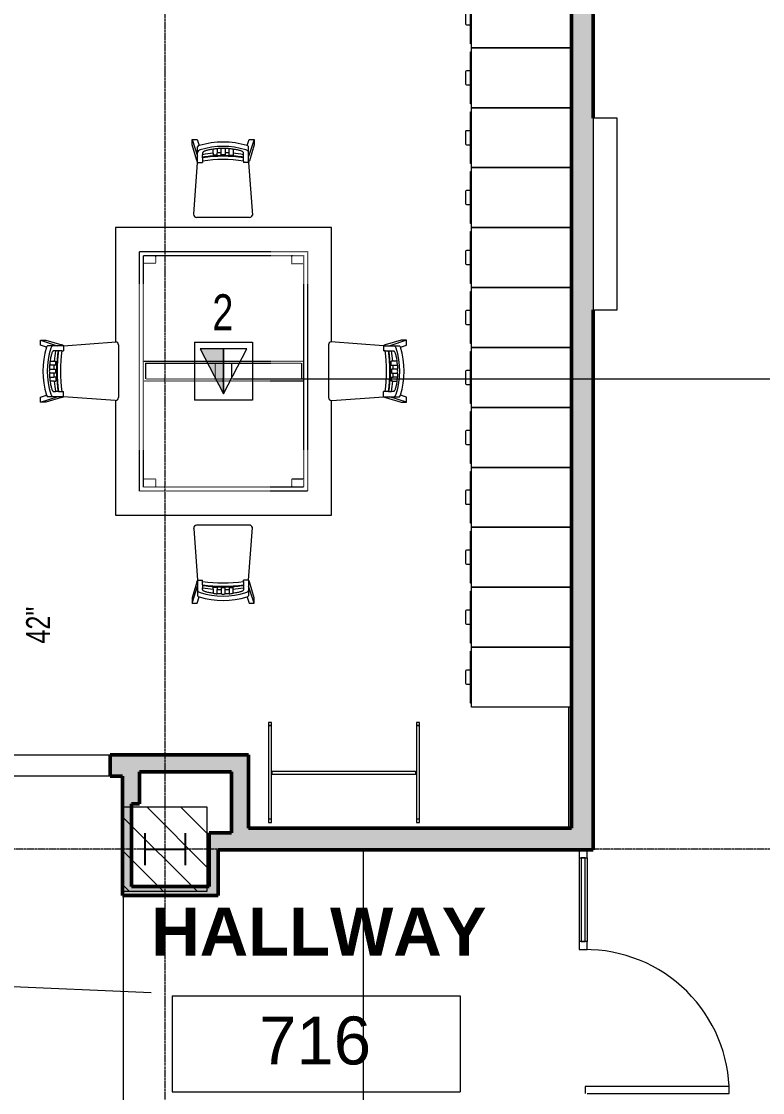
# Model space of a CAD drawing. Header units: inches. Extents: x -1106 to 1409, y -1111 to 918.
# Drawn here: x 579.2 to 764.5, y -37.2 to 230.9 of the extents above; entities that cross this region are included whole.
import ezdxf

# ---------------------------------------------------------------- set-up
doc = ezdxf.new("R2010")
doc.units = ezdxf.units.IN
doc.header["$MEASUREMENT"] = 0
for name, pattern in [('Dash', [0.25, 0.125, -0.125]), ('Dash_2_', [0.25, 0.125, -0.125]), ('Grid Line 1_4_', [0.4375, 0.25, -0.0625, 0.0625, -0.0625])]:
    doc.linetypes.add(name, pattern=pattern)
for name, color, linetype, lineweight in [('A-ANNO-NOTE', 131, 'Continuous', 9), ('A-AREA-IDEN', 2, 'Continuous', 9), ('A-DOOR', 31, 'Continuous', 13), ('A-FLOR-LEVL', 51, 'Continuous', 9), ('A-GLAZ-CURT', 52, 'Continuous', 9), ('A-GLAZ-CWMG', 51, 'Continuous', 9), ('A-WALL-PATT', 111, 'Continuous', 13), ('I-FURN', 30, 'Continuous', 9), ('I-FURN-HDLN', 30, 'Dash_2_', 9), ('I-WALL', 2, 'Continuous', 13), ('Q-SPCQ', 91, 'Continuous', 13), ('S-COLS', 52, 'Continuous', 13), ('S-COLS-SYMB', 171, 'Continuous', 20), ('S-GRID', 1, 'Continuous', 9)]:
    doc.layers.add(name, color=color, linetype=linetype, lineweight=lineweight)
doc.styles.add('Arial_1', font='arial.ttf', dxfattribs={"width": 0.75, "height": 9})
doc.styles.add('Arial_2', font='arial.ttf', dxfattribs={"width": 0.75, "height": 6})
doc.styles.add('Arial_3', font='arial.ttf', dxfattribs={"height": 12})
doc.styles.add('Arial_B', font='arialbd.ttf', dxfattribs={"height": 12})

# ---------------------------------------------------------------- blocks, each defined once
blk = doc.blocks.new('Curtain Wall-Store Front-Sgl w swing _ Bar - Elev_ Lobby-3130013-7TH FLOOR TELECOM UNDERFLOOR ROUTING PLAN')
at = {"layer": 'A-DOOR', "color": 133, "lineweight": 20}
for p, q in [((-16.25, -0.5), (-18, -0.5)), ((-18, -1), (-18, -36.5)), ((-16.25, -36.5), (-16.25, -0.5)), ((-18, -36.5), (-16.25, -36.5))]:
    blk.add_line(p, q, dxfattribs=at)
at = {"layer": 'A-DOOR', "color": 53, "lineweight": 9}
blk.add_arc((-18, -0.5), 36, 270, 0.5, dxfattribs=at)
blk = doc.blocks.new('System Panel - Glazed Centered-4211757-7TH FLOOR TELECOM UNDERFLOOR ROUTING PLAN')
at = {"layer": 'A-GLAZ-CURT', "color": 253, "lineweight": 13}
for p, q in [((10.5, 0.5), (-10.5, 0.5)), ((-10.5, 0.5), (-10.5, -0.5)), ((10.5, -0.5), (10.5, 0.5)), ((-10.5, -0.5), (10.5, -0.5))]:
    blk.add_line(p, q, dxfattribs=at)
blk = doc.blocks.new('Rectangular Mullion - 2_ x 2_ Office Front-4211755-7TH FLOOR TELECOM UNDERFLOOR ROUTING PLAN')
at = {"layer": 'A-GLAZ-CWMG', "color": 53}
for p, q in [((718.71, 21.63), (718.71, 0.63)), ((720.71, 21.63), (720.71, 0.63))]:
    blk.add_line(p, q, dxfattribs=at)
blk = doc.blocks.new('Rectangular Mullion - 2_ x 2_ Office Front-1467737-7TH FLOOR TELECOM UNDERFLOOR ROUTING PLAN')
at = {"layer": 'A-GLAZ-CWMG', "color": 133, "lineweight": 20}
for p, q in [((-2, 1), (0, 1)), ((-2, -1), (-2, 1)), ((0, 1), (0, -1)), ((0, -1), (-2, -1))]:
    blk.add_line(p, q, dxfattribs=at)
blk = doc.blocks.new('Rectangular Mullion - 2_ x 2_ Office Front-1467735-7TH FLOOR TELECOM UNDERFLOOR ROUTING PLAN')
at = {"layer": 'A-GLAZ-CWMG', "color": 133, "lineweight": 20}
for p, q in [((-1, 1), (1, 1)), ((-1, -1), (-1, 1)), ((1, 1), (1, -1)), ((1, -1), (-1, -1))]:
    blk.add_line(p, q, dxfattribs=at)
blk = doc.blocks.new('Basic Wall _ Metal Stud - 5 3_8_ - Acoustic Plywood Face Pattern to deck - ___-4680646-7TH FLOOR TELECOM UNDERFLOOR ROUTING PLAN')
at = {"layer": 'I-WALL', "color": 253}
blk.add_line((716.02, 59.32), (716.02, 29.01), dxfattribs=at)
blk = doc.blocks.new('RFAM2910_Retail - 2000 Height x 20 Width  Single Frame _ 0 Uniits-3226791-7TH FLOOR TELECOM UNDERFLOOR ROUTING PLAN')
at = {"layer": 'I-FURN', "color": 53}
for p, q in [((-18.11, 0), (-18.89, 0)), ((-18.89, 0), (-18.89, -0.79)), ((-18.89, -0.79), (-18.11, -0.79)), ((-18.89, -0.79), (-18.89, -24.21)), ((-18.11, -0.79), (-18.11, 0)), ((-18.11, -24.21), (-18.11, -0.79)), ((18.89, 0), (18.11, 0)), ((18.11, 0), (18.11, -0.79)), ((18.11, -0.79), (18.89, -0.79)), ((18.11, -0.79), (18.11, -24.21)), ((18.89, -0.79), (18.89, 0)), ((18.89, -24.21), (18.89, -0.79)), ((-17.91, -12), (17.91, -12)), ((-17.91, -12.79), (-17.91, -12)), ((17.91, -12.79), (-17.91, -12.79)), ((17.91, -12), (17.91, -12.79)), ((-18.11, -24.21), (-18.89, -24.21)), ((-18.89, -24.21), (-18.89, -25)), ((-18.89, -24.21), (-18.11, -24.21)), ((-18.89, -25), (-18.11, -25)), ((-18.11, -25), (-18.11, -24.21)), ((18.89, -24.21), (18.11, -24.21)), ((18.11, -24.21), (18.11, -25)), ((18.11, -24.21), (18.89, -24.21)), ((18.11, -25), (18.89, -25)), ((18.89, -25), (18.89, -24.21))]:
    blk.add_line(p, q, dxfattribs=at)
blk = doc.blocks.new('Cabinet-File 4 Drawer - 15_ x 25_-3401199-7TH FLOOR TELECOM UNDERFLOOR ROUTING PLAN')
at = {"layer": 'I-FURN', "color": 53}
for p, q in [((-6.79, 19.35), (-6.79, 18.35)), ((-3.54, 19.6), (-6.54, 19.6)), ((-3.29, 18.35), (-3.29, 19.35)), ((-12.54, 18.1), (2.46, 18.1)), ((-12.54, -6.9), (-12.54, 18.1)), ((-11.54, 18.35), (1.46, 18.35)), ((-11.54, 18.1), (-11.54, 18.35)), ((1.46, 18.35), (1.46, 18.1)), ((2.46, 18.1), (2.46, -6.9))]:
    blk.add_line(p, q, dxfattribs=at)
for centre, start, end in [((-6.54, 19.35), 90, 180), ((-3.54, 19.35), 0, 90)]:
    blk.add_arc(centre, 0.25, start, end, dxfattribs=at)
blk = doc.blocks.new('Cabinet-File 4 Drawer - 15_ x 25_-V37-7TH FLOOR TELECOM UNDERFLOOR ROUTING PLAN')
at = {"layer": 'I-FURN', "color": 53}
for p, q in [((-6.79, 19.35), (-6.79, 18.35)), ((-3.54, 19.6), (-6.54, 19.6)), ((-3.29, 18.35), (-3.29, 19.35)), ((-12.54, 18.1), (2.46, 18.1)), ((-12.54, -6.9), (-12.54, 18.1)), ((-11.54, 18.35), (1.46, 18.35)), ((-11.54, 18.1), (-11.54, 18.35)), ((1.46, 18.35), (1.46, 18.1))]:
    blk.add_line(p, q, dxfattribs=at)
for centre, start, end in [((-6.54, 19.35), 90, 180), ((-3.54, 19.35), 0, 90)]:
    blk.add_arc(centre, 0.25, start, end, dxfattribs=at)
blk = doc.blocks.new('Light Box - Light Box-4680645-7TH FLOOR TELECOM UNDERFLOOR ROUTING PLAN')
at = {"layer": 'Q-SPCQ', "color": 53, "lineweight": 9}
for p, q in [((24, 8.6875), (-24, 8.6875)), ((-24, 8.6875), (-24, 2.6875)), ((24, 2.6875), (24, 8.6875)), ((-24, 2.6875), (24, 2.6875))]:
    blk.add_line(p, q, dxfattribs=at)
blk = doc.blocks.new('emeco_navy_chair_1006-24_by-us-navy_1456 - 1006-24-4171226-7TH FLOOR TELECOM UNDERFLOOR ROUTING PLAN')
at = {"layer": 'I-FURN', "color": 53}
for p, q in [((-6.49, 0), (-7.75, 0)), ((-7.75, 0), (-7.75, -1.32)), ((-7.75, 0), (-6.38, -4.21)), ((-5.99, -1.5), (-6.49, 0)), ((6.49, 0), (5.97, -1.52)), ((7.75, 0), (6.39, -4.18)), ((7.75, 0), (6.49, 0)), ((7.75, -1.32), (7.75, 0)), ((-7.75, -1.32), (-6.57, -5.34)), ((-6.38, -5.74), (-6.38, -1.78)), ((-2.49, -2.43), (-2.49, -3.45)), ((-1.51, -3.38), (-1.51, -2.29)), ((-0.5, -2.26), (-0.5, -3.34)), ((0.5, -3.34), (0.5, -2.26)), ((1.51, -2.29), (1.51, -3.38)), ((2.49, -3.45), (2.49, -2.43)), ((6.39, -5.74), (6.39, -1.8)), ((6.6, -5.24), (7.75, -1.32)), ((-5.11, -3.8), (-5.11, -3.34)), ((-5.11, -4.55), (-5.11, -3.8)), ((-5.11, -5.38), (-5.11, -4.55)), ((-2.49, -3.45), (-2.49, -3.9)), ((-1.51, -3.86), (-2.49, -3.9)), ((-1.51, -3.86), (-1.51, -3.38)), ((-0.5, -3.34), (-0.5, -3.8)), ((-0.5, -3.8), (0.5, -3.8)), ((0.5, -3.8), (0.5, -3.34)), ((1.51, -3.86), (1.51, -3.38)), ((1.51, -3.86), (2.49, -3.9)), ((2.49, -3.45), (2.49, -3.9)), ((5.11, -3.34), (5.11, -3.8)), ((5.11, -4.55), (5.11, -3.8)), ((5.11, -4.55), (5.11, -5.38)), ((-6.38, -5.74), (-7.34, -18.91)), ((-6.38, -5.74), (-5.11, -5.74)), ((-5.11, -5.38), (-5.11, -5.74)), ((5.11, -5.38), (5.11, -5.74)), ((6.39, -5.74), (5.11, -5.74)), ((7.35, -18.67), (6.39, -5.74)), ((-6.58, -19.5), (6.62, -19.5))]:
    blk.add_line(p, q, dxfattribs=at)
for centre, radius, start, end in [((-5.69, -2.34), 0.89, 109.3747, 140.8814), ((-5.39, -3.67), 1.13, 107.0759, 150.9241), ((-0.03, -21.53), 20.89, 73.3073, 106.5719), ((0, -21.23), 19.5, 72.9241, 107.0759), ((-0.59, -12.09), 9.84, 95.3297, 101.1037), ((0, -6.4), 4.17, 83.1152, 96.8848), ((0.59, -12.09), 9.84, 78.8963, 84.6703), ((5.39, -3.67), 1.13, 28.0056, 72.9241), ((5.81, -2.22), 0.723, 36.1009, 76.8699), ((-5.22, -4.96), 1.4, 196, 214.0706), ((0, -31.58), 28.24, 95.0597, 100.4324), ((1.62, -54.35), 50.39, 93.494, 97.6853), ((0, -42.02), 37.82, 82.2293, 97.7707), ((0, -40.15), 35.14, 81.6306, 98.3694), ((0, -31.58), 28.24, 91.0152, 93.0634), ((0, -27.74), 23.73, 86.506, 93.494), ((0, -31.58), 28.24, 86.9366, 88.9864), ((-1.62, -54.35), 50.39, 82.3147, 86.506), ((0, -31.58), 28.24, 79.5676, 84.9403), ((4.62, -4.71), 2.05, 329.6691, 345), ((6.58, -18.73), 0.773, 272.4814, 4.2549), ((-6.58, -18.73), 0.773, 193.3565, 270)]:
    blk.add_arc(centre, radius, start, end, dxfattribs=at)
for points in [[(-5.11, -3.34), (-5.11, -3.29), (-5.08, -3.2), (-4.95, -3.07), (-4.73, -2.94), (-4.43, -2.82), (-4.05, -2.71), (-3.6, -2.6), (-3.08, -2.51), (-2.69, -2.46), (-2.49, -2.43)], [(-1.51, -2.29), (-1.34, -2.28), (-1.01, -2.27), (-0.67, -2.26), (-0.5, -2.26)], [(0.5, -2.26), (0.67, -2.26), (1.01, -2.27), (1.34, -2.28), (1.51, -2.29)], [(2.49, -2.43), (2.69, -2.46), (3.08, -2.51), (3.6, -2.6), (4.05, -2.71), (4.43, -2.82), (4.73, -2.94), (4.95, -3.07), (5.08, -3.2), (5.11, -3.29), (5.11, -3.34)]]:
    blk.add_open_spline(points, degree=3, dxfattribs=at)
blk = doc.blocks.new('emeco_navy_chair_1006-24_by-us-navy_1456 - 1006-24-4171242-7TH FLOOR TELECOM UNDERFLOOR ROUTING PLAN')
at = {"layer": 'I-FURN', "color": 53}
for p, q in [((-6.38, 5.74), (-7.34, 18.91)), ((-6.58, 19.5), (6.62, 19.5)), ((7.35, 18.67), (6.39, 5.74)), ((-6.38, 5.74), (-5.11, 5.74)), ((-6.38, 5.74), (-6.38, 1.78)), ((-5.11, 5.38), (-5.11, 5.74)), ((-5.11, 5.38), (-5.11, 4.55)), ((6.39, 5.74), (5.11, 5.74)), ((5.11, 5.38), (5.11, 5.74)), ((5.11, 4.55), (5.11, 5.38)), ((6.39, 5.74), (6.39, 1.8)), ((-7.75, 1.32), (-6.57, 5.34)), ((-7.75, 0), (-6.38, 4.21)), ((-5.11, 4.55), (-5.11, 3.8)), ((-5.11, 3.8), (-5.11, 3.34)), ((-1.51, 3.86), (-2.49, 3.9)), ((-2.49, 3.45), (-2.49, 3.9)), ((-2.49, 2.43), (-2.49, 3.45)), ((-1.51, 3.86), (-1.51, 3.38)), ((-1.51, 3.38), (-1.51, 2.29)), ((-0.5, 3.8), (0.5, 3.8)), ((-0.5, 3.34), (-0.5, 3.8)), ((-0.5, 2.26), (-0.5, 3.34)), ((0.5, 3.8), (0.5, 3.34)), ((0.5, 3.34), (0.5, 2.26)), ((1.51, 3.86), (2.49, 3.9)), ((1.51, 3.86), (1.51, 3.38)), ((1.51, 2.29), (1.51, 3.38)), ((2.49, 3.45), (2.49, 3.9)), ((2.49, 3.45), (2.49, 2.43)), ((5.11, 4.55), (5.11, 3.8)), ((5.11, 3.34), (5.11, 3.8)), ((7.75, 0), (6.39, 4.18)), ((6.6, 5.24), (7.75, 1.32)), ((-7.75, 0), (-7.75, 1.32)), ((-5.99, 1.5), (-6.49, 0)), ((6.49, 0), (5.97, 1.52)), ((7.75, 1.32), (7.75, 0)), ((-6.49, 0), (-7.75, 0)), ((7.75, 0), (6.49, 0))]:
    blk.add_line(p, q, dxfattribs=at)
for centre, radius, start, end in [((-6.58, 18.73), 0.773, 90, 166.6435), ((6.58, 18.73), 0.773, 355.7451, 87.5186), ((-5.22, 4.96), 1.4, 145.9294, 164), ((0, 40.15), 35.14, 261.6306, 278.3694), ((4.62, 4.71), 2.05, 15, 30.3309), ((-5.39, 3.67), 1.13, 209.0759, 252.9241), ((0, 42.02), 37.82, 262.2293, 277.7707), ((1.62, 54.35), 50.39, 262.3147, 266.506), ((0, 31.58), 28.24, 259.5676, 264.9403), ((0, 31.58), 28.24, 266.9366, 268.9848), ((0, 27.74), 23.73, 266.506, 273.494), ((0, 31.58), 28.24, 271.0136, 273.0634), ((-1.62, 54.35), 50.39, 273.494, 277.6853), ((0, 31.58), 28.24, 275.0597, 280.4324), ((5.39, 3.67), 1.13, 287.0759, 331.9944), ((-5.69, 2.34), 0.89, 219.1186, 250.6253), ((-0.03, 21.53), 20.89, 253.4281, 286.6927), ((0, 21.23), 19.5, 252.9241, 287.0759), ((-0.59, 12.09), 9.84, 258.8963, 264.6703), ((0, 6.4), 4.17, 263.1152, 276.8848), ((0.59, 12.09), 9.84, 275.3297, 281.1037), ((5.81, 2.22), 0.723, 283.1301, 323.8991)]:
    blk.add_arc(centre, radius, start, end, dxfattribs=at)
for points in [[(-5.11, 3.34), (-5.11, 3.29), (-5.08, 3.2), (-4.95, 3.07), (-4.73, 2.94), (-4.43, 2.82), (-4.05, 2.71), (-3.6, 2.6), (-3.08, 2.51), (-2.69, 2.46), (-2.49, 2.43)], [(2.49, 2.43), (2.69, 2.46), (3.08, 2.51), (3.6, 2.6), (4.05, 2.71), (4.43, 2.82), (4.73, 2.94), (4.95, 3.07), (5.08, 3.2), (5.11, 3.29), (5.11, 3.34)], [(-1.51, 2.29), (-1.34, 2.28), (-1.01, 2.27), (-0.67, 2.26), (-0.5, 2.26)], [(0.5, 2.26), (0.67, 2.26), (1.01, 2.27), (1.34, 2.28), (1.51, 2.29)]]:
    blk.add_open_spline(points, degree=3, dxfattribs=at)
blk = doc.blocks.new('Color Concept Rm Table - Color Concept Rm Table-4186758-7TH FLOOR TELECOM UNDERFLOOR ROUTING PLAN')
at = {"layer": 'I-FURN', "color": 53}
for p, q in [((-7.35, 27), (-36, 27)), ((-36, 27), (-36, -27)), ((36, 27), (7.33, 27)), ((36, -27), (36, 27)), ((-36, -27), (-7.35, -27)), ((7.33, -27), (36, -27))]:
    blk.add_line(p, q, dxfattribs=at)
at = {"layer": 'I-FURN-HDLN', "color": 53, "linetype": 'Dash'}
for p, q in [((-30, -21), (-30, 21)), ((-30, 21), (30, 21)), ((-29, -20), (-29, 20)), ((-29, 20), (29, 20)), ((-27, 17), (-27, 20)), ((-2.5, -20), (-2.5, 20)), ((-2, 19.5), (2, 19.5)), ((-2, -19.5), (-2, 19.5)), ((2, 19.5), (2, -19.5)), ((2.5, 20), (2.5, -20)), ((27, 20), (27, 17)), ((29, 20), (29, -20)), ((30, 21), (30, -21)), ((-29, 17), (-27, 17)), ((27, 17), (29, 17)), ((-2, 2), (2, 2)), ((2, -2), (-2, -2)), ((-29, -17), (-27, -17)), ((-27, -17), (-27, -20)), ((27, -17), (27, -20)), ((27, -17), (29, -17)), ((30, -21), (-30, -21)), ((29, -20), (-29, -20)), ((-2, -19.5), (2, -19.5))]:
    blk.add_line(p, q, dxfattribs=at)
blk = doc.blocks.new('18433_1 - AEO NY - CENTRAL_rvt-1-7TH FLOOR TELECOM UNDERFLOOR ROUTING PLAN')
at = {"layer": 'A-WALL-PATT', "lineweight": 5}
blk.add_hatch(color=9, dxfattribs=at).paths.add_polyline_path([(716.77, 23.63), (722.15, 23.63), (722.15, 500.57), (716.77, 500.57), (716.77, 29.01)], flags=0)
at = {"layer": 'A-WALL-PATT'}
h = blk.add_hatch(color=253, dxfattribs=at)
h.paths.add_polyline_path([(565.43, 42.01), (565.43, 43.73), (528.43, 43.73), (528.43, 45.66), (565.43, 45.66), (565.43, 47.38), (361.42, 47.38), (361.42, 45.66), (398.42, 45.66), (398.42, 43.73), (361.42, 43.73), (361.42, 42.01), (548.14, 42.01)], flags=0)
h.paths.add_polyline_path([(608.77, 42.01), (608.77, 47.38), (601.43, 47.38), (601.43, 42.01), (604.52, 42.01)], flags=0)
h.paths.add_polyline_path([(325.42, 42.01), (325.42, 47.38), (322.42, 47.38), (322.42, 42.01)], flags=0)
for points in [[(631.78, 43.13), (636.03, 43.13), (636.03, 47.38), (608.77, 47.38), (608.77, 43.13)], [(636.03, 29.01), (636.03, 43.13), (631.78, 43.13), (631.78, 29.01)], [(606.77, 35.13), (608.77, 35.13), (608.77, 42.01), (604.52, 42.01), (604.52, 35.13)], [(606.77, 14.38), (606.77, 35.13), (604.52, 35.13), (604.52, 14.38)], [(631.78, 23.63), (631.78, 27.88), (626.15, 27.88), (626.15, 23.63), (628.4, 23.63)], [(716.77, 23.63), (716.77, 29.01), (631.78, 29.01), (631.78, 23.63), (638.36, 23.63)], [(628.4, 12.13), (628.4, 23.63), (626.15, 23.63), (626.15, 12.13)], [(626.15, 12.13), (626.15, 14.38), (604.52, 14.38), (604.52, 12.13)]]:
    blk.add_hatch(color=253, dxfattribs=at).paths.add_polyline_path(points, flags=0)
at = {"layer": 'S-COLS', "lineweight": 9}
h = blk.add_hatch(dxfattribs=at)
h.set_pattern_fill('FP_1', color=53, style=0, pattern_type=2)
h.set_pattern_definition([(135, (0, 0), (-4.24264, -4.24264), [])])
h.paths.add_polyline_path([(625.68, 13.26), (625.68, 34.26), (604.68, 34.26), (604.68, 13.26)], flags=0)
at = {"layer": 'A-FLOR-LEVL', "color": 53}
for p, q in [((626.15, 23.63), (625.68, 23.63)), ((664.68, 23.63), (664.68, -48.37)), ((604.68, 12.13), (604.68, -48.37))]:
    blk.add_line(p, q, dxfattribs=at)
at = {"layer": 'I-WALL', "color": 213, "lineweight": 50}
for p, q in [((722.15, 206.72), (722.15, 338.72)), ((716.77, 239.32), (716.77, 29.01)), ((722.15, 23.63), (722.15, 158.72)), ((608.77, 47.38), (601.43, 47.38)), ((601.43, 47.38), (601.43, 42.01)), ((636.03, 47.38), (608.77, 47.38)), ((636.03, 43.13), (636.03, 47.38)), ((608.77, 42.01), (608.77, 43.13)), ((608.77, 43.13), (631.78, 43.13)), ((631.78, 43.13), (631.78, 29.01)), ((636.03, 29.01), (636.03, 43.13)), ((601.43, 42.01), (604.52, 42.01)), ((604.52, 42.01), (604.52, 35.13)), ((608.77, 35.13), (608.77, 42.01)), ((604.52, 35.13), (604.52, 14.38)), ((606.77, 35.13), (608.77, 35.13)), ((606.77, 14.38), (606.77, 35.13)), ((631.78, 27.88), (626.15, 27.88)), ((626.15, 27.88), (626.15, 23.63)), ((631.78, 29.01), (631.78, 27.88)), ((716.77, 29.01), (636.03, 29.01)), ((626.15, 23.63), (626.15, 14.38)), ((628.4, 23.63), (631.78, 23.63)), ((628.4, 12.13), (628.4, 23.63)), ((631.78, 23.63), (716.77, 23.63)), ((716.77, 23.63), (722.15, 23.63)), ((604.52, 14.38), (604.52, 12.13)), ((626.15, 14.38), (606.77, 14.38)), ((604.52, 12.13), (626.15, 12.13)), ((626.15, 12.13), (628.4, 12.13))]:
    blk.add_line(p, q, dxfattribs=at)
at = {"layer": 'I-WALL', "color": 253}
for p, q in [((565.43, 47.38), (601.43, 47.38)), ((601.43, 42.01), (565.43, 42.01))]:
    blk.add_line(p, q, dxfattribs=at)
at = {"layer": 'S-COLS', "color": 133, "lineweight": 20}
for p, q in [((625.68, 34.26), (604.68, 34.26)), ((604.68, 34.26), (604.68, 13.26)), ((625.68, 13.26), (625.68, 34.26)), ((604.68, 13.26), (625.68, 13.26))]:
    blk.add_line(p, q, dxfattribs=at)
at = {"layer": 'S-GRID', "linetype": 'Grid Line 1_4_'}
for p, q in [((615.18, -423.37), (615.18, 870.85)), ((965.79, 23.76), (-931.82, 23.76))]:
    blk.add_line(p, q, dxfattribs=at)
at = {"color": 53, "lineweight": 9}
for name, p, rotation in [('Cabinet-File 4 Drawer - 15_ x 25_-V37-7TH FLOOR TELECOM UNDERFLOOR ROUTING PLAN', (709.87, 236.85), 89.99999999999967), ('Cabinet-File 4 Drawer - 15_ x 25_-3401199-7TH FLOOR TELECOM UNDERFLOOR ROUTING PLAN', (709.87, 221.85), 89.99999999999967), ('Cabinet-File 4 Drawer - 15_ x 25_-3401199-7TH FLOOR TELECOM UNDERFLOOR ROUTING PLAN', (709.87, 206.85), 89.99999999999967), ('Light Box - Light Box-4680645-7TH FLOOR TELECOM UNDERFLOOR ROUTING PLAN', (719.46, 182.72), 270), ('emeco_navy_chair_1006-24_by-us-navy_1456 - 1006-24-4171242-7TH FLOOR TELECOM UNDERFLOOR ROUTING PLAN', (629.64, 201.35), 180), ('Cabinet-File 4 Drawer - 15_ x 25_-3401199-7TH FLOOR TELECOM UNDERFLOOR ROUTING PLAN', (709.87, 191.85), 89.99999999999967), ('Color Concept Rm Table - Color Concept Rm Table-4186758-7TH FLOOR TELECOM UNDERFLOOR ROUTING PLAN', (629.75, 143.36), 270.0000000000001), ('Cabinet-File 4 Drawer - 15_ x 25_-3401199-7TH FLOOR TELECOM UNDERFLOOR ROUTING PLAN', (709.87, 176.85), 89.99999999999967), ('Cabinet-File 4 Drawer - 15_ x 25_-3401199-7TH FLOOR TELECOM UNDERFLOOR ROUTING PLAN', (709.87, 161.85), 89.99999999999967), ('emeco_navy_chair_1006-24_by-us-navy_1456 - 1006-24-4171242-7TH FLOOR TELECOM UNDERFLOOR ROUTING PLAN', (583.97, 143.38), 269.9999999999999), ('emeco_navy_chair_1006-24_by-us-navy_1456 - 1006-24-4171226-7TH FLOOR TELECOM UNDERFLOOR ROUTING PLAN', (675.53, 143.38), 270), ('Cabinet-File 4 Drawer - 15_ x 25_-3401199-7TH FLOOR TELECOM UNDERFLOOR ROUTING PLAN', (709.87, 146.85), 89.99999999999967), ('Cabinet-File 4 Drawer - 15_ x 25_-3401199-7TH FLOOR TELECOM UNDERFLOOR ROUTING PLAN', (709.87, 131.85), 89.99999999999967), ('Cabinet-File 4 Drawer - 15_ x 25_-3401199-7TH FLOOR TELECOM UNDERFLOOR ROUTING PLAN', (709.87, 116.85), 89.99999999999967), ('emeco_navy_chair_1006-24_by-us-navy_1456 - 1006-24-4171226-7TH FLOOR TELECOM UNDERFLOOR ROUTING PLAN', (629.64, 85.36), 180), ('Cabinet-File 4 Drawer - 15_ x 25_-3401199-7TH FLOOR TELECOM UNDERFLOOR ROUTING PLAN', (709.87, 101.85), 89.99999999999967), ('Cabinet-File 4 Drawer - 15_ x 25_-3401199-7TH FLOOR TELECOM UNDERFLOOR ROUTING PLAN', (709.87, 86.85), 89.99999999999967), ('Cabinet-File 4 Drawer - 15_ x 25_-3401199-7TH FLOOR TELECOM UNDERFLOOR ROUTING PLAN', (709.87, 71.85), 89.99999999999967), ('RFAM2910_Retail - 2000 Height x 20 Width  Single Frame _ 0 Uniits-3226791-7TH FLOOR TELECOM UNDERFLOOR ROUTING PLAN', (659.86, 30.47), 180), ('System Panel - Glazed Centered-4211757-7TH FLOOR TELECOM UNDERFLOOR ROUTING PLAN', (719.71, 11.13), 89.9999999999999), ('Curtain Wall-Store Front-Sgl w swing _ Bar - Elev_ Lobby-3130013-7TH FLOOR TELECOM UNDERFLOOR ROUTING PLAN', (719.71, -19.37), 89.9999999999999)]:
    blk.add_blockref(name, p, dxfattribs=dict(at, rotation=rotation))
for name in ['Basic Wall _ Metal Stud - 5 3_8_ - Acoustic Plywood Face Pattern to deck - ___-4680646-7TH FLOOR TELECOM UNDERFLOOR ROUTING PLAN', 'Rectangular Mullion - 2_ x 2_ Office Front-4211755-7TH FLOOR TELECOM UNDERFLOOR ROUTING PLAN']:
    blk.add_blockref(name, (0, 0), dxfattribs=at)
at = {"color": 53, "lineweight": 9, "extrusion": (0, 0, -1), "rotation": 90.00000000000011}
for name, p in [('Rectangular Mullion - 2_ x 2_ Office Front-1467737-7TH FLOOR TELECOM UNDERFLOOR ROUTING PLAN', (-719.71, 23.63)), ('Rectangular Mullion - 2_ x 2_ Office Front-1467735-7TH FLOOR TELECOM UNDERFLOOR ROUTING PLAN', (-719.71, -0.37))]:
    blk.add_blockref(name, p, dxfattribs=at)
blk = doc.blocks.new('W-Wide Flange-Column - W10X49-819827-7TH FLOOR TELECOM UNDERFLOOR ROUTING PLAN')
at = {"layer": 'S-COLS-SYMB', "color": 63, "lineweight": 25}
for p, q in [((-4.01, 5.05), (4.01, 5.05)), ((0, 5.05), (0, -5.05)), ((-4.01, -5.05), (4.01, -5.05))]:
    blk.add_line(p, q, dxfattribs=at)
blk = doc.blocks.new('5649_structural model_2019_rvt-1-7TH FLOOR TELECOM UNDERFLOOR ROUTING PLAN')
at = {"color": 123, "lineweight": 13, "rotation": 89.9999999999999}
blk.add_blockref('W-Wide Flange-Column - W10X49-819827-7TH FLOOR TELECOM UNDERFLOOR ROUTING PLAN', (615.18, 23.76), dxfattribs=at)
blk = doc.blocks.new('Room Tag - Room Tag-84095-7TH FLOOR TELECOM UNDERFLOOR ROUTING PLAN')
at = {"layer": 'A-AREA-IDEN'}
for p, q in [((-0.375, -0.0625), (-0.375, -0.3125)), ((-0.375, -0.0625), (0.375, -0.0625)), ((0.375, -0.0625), (0.375, -0.3125)), ((-0.375, -0.3125), (0.375, -0.3125))]:
    blk.add_line(p, q, dxfattribs=at)

msp = doc.modelspace()

# ---------------------------------------------------------------- block references
at = {"lineweight": 5}
msp.add_blockref('18433_1 - AEO NY - CENTRAL_rvt-1-7TH FLOOR TELECOM UNDERFLOOR ROUTING PLAN', (0, 0), dxfattribs=at)

# ---------------------------------------------------------------- next in the draw order: hatches: boundary and pattern name
at = {"layer": 'A-ANNO-NOTE'}
msp.add_hatch(color=256, dxfattribs=at).paths.add_polyline_path([(629.75, 137.73), (629.75, 148.98), (623.94, 148.98)], flags=0)

# ---------------------------------------------------------------- next in the draw order: linework, layer by layer
for p, q in [((622.5, 150.61), (622.5, 136.13)), ((622.5, 150.61), (637, 150.61)), ((637, 150.61), (637, 136.13)), ((629.75, 148.98), (623.94, 148.98)), ((623.94, 148.98), (629.75, 137.73)), ((629.75, 137.73), (629.75, 148.98)), ((629.75, 148.98), (629.75, 137.73)), ((637, 136.13), (622.5, 136.13))]:
    msp.add_line(p, q, dxfattribs=at)
at = {"layer": 'A-ANNO-NOTE', "lineweight": 20}
for p, q in [((623.94, 148.98), (629.75, 137.73)), ((635.56, 148.98), (623.94, 148.98)), ((629.75, 137.73), (635.56, 148.98))]:
    msp.add_line(p, q, dxfattribs=at)
at = {"layer": 'A-AREA-IDEN'}
for p, q in [((632.24, 141.46), (968.87, 141.46)), ((493.8, -6.94), (611.7, -12.15))]:
    msp.add_line(p, q, dxfattribs=at)

# ---------------------------------------------------------------- next in the draw order: block references
at = {"lineweight": 5}
msp.add_blockref('5649_structural model_2019_rvt-1-7TH FLOOR TELECOM UNDERFLOOR ROUTING PLAN', (0, 0), dxfattribs=at)
at = {"layer": 'A-AREA-IDEN', "xscale": 95.99999999999994, "yscale": 95.99999999999994, "zscale": 95.99999999999994}
msp.add_blockref('Room Tag - Room Tag-84095-7TH FLOOR TELECOM UNDERFLOOR ROUTING PLAN', (652.95, -6.94), dxfattribs=at)

# ---------------------------------------------------------------- next in the draw order: texts
at = {"layer": 'A-ANNO-NOTE', "insert": (626.97, 162.62), "char_height": 9, "width": 6.363, "attachment_point": 1, "style": 'Arial_1'}
msp.add_mtext('2', dxfattribs=at)
at = {"layer": 'A-ANNO-NOTE', "insert": (580.4, 75.22), "char_height": 6, "width": 11.3625, "attachment_point": 1, "rotation": 90, "style": 'Arial_2'}
msp.add_mtext('42"', dxfattribs=at)
at = {"layer": 'A-AREA-IDEN', "char_height": 12, "attachment_point": 1}
for s, insert, width, style in [('HALLWAY', (611.7, 9.14), 99.687, 'Arial_B'), ('716', (638.67, -18.12), 33.633, 'Arial_3')]:
    msp.add_mtext(s, dxfattribs=dict(at, insert=insert, width=width, style=style))

doc.saveas('drawing.dxf')
